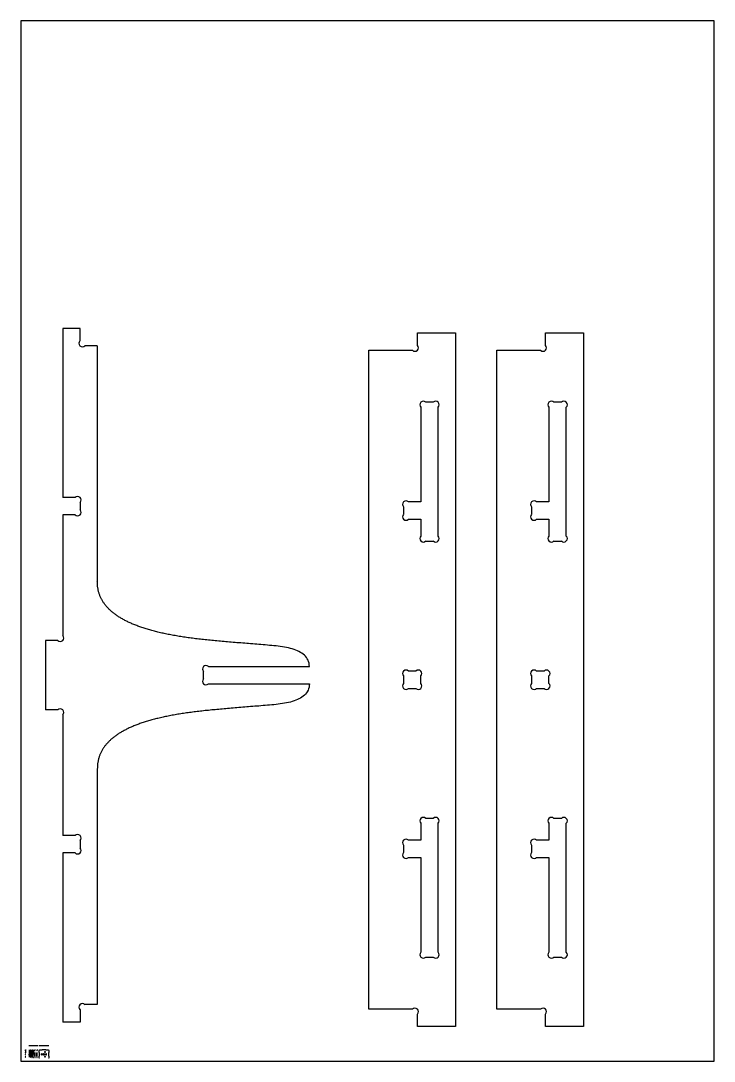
# Model space of a CAD drawing. Extents: x -220 to 640, y 0 to 300.
# Drawn here: x 0 to 200, y 0 to 300 of the extents above; entities that cross this region are included whole.
import ezdxf

# ---------------------------------------------------------------- set-up
doc = ezdxf.new("R2010")
doc.units = 0
doc.linetypes.add('CONTINUOUS2', pattern=[0])
doc.layers.get('0').update_dxf_attribs({"linetype": 'CONTINUOUS'})
doc.layers.add('FT_MACHINE', color=1, linetype='CONTINUOUS')

msp = doc.modelspace()

# ---------------------------------------------------------------- linework, layer by layer
at = {"linetype": 'CONTINUOUS2'}
for p, q in [((12.08, 211.3), (12.08, 162.55)), ((17.08, 211.3), (12.08, 211.3)), ((17.08, 207.71), (17.08, 211.3)), ((114.4, 210), (125.4, 210)), ((114.4, 206.42), (114.4, 210)), ((125.4, 210), (125.4, 10)), ((151.34, 210), (162.34, 210)), ((151.34, 206.42), (151.34, 210)), ((162.34, 210), (162.34, 10)), ((22.07, 206.3), (18.49, 206.3)), ((22.07, 206.3), (22.07, 138.27)), ((100.4, 15), (100.4, 205)), ((100.4, 205), (112.99, 205)), ((137.34, 15), (137.34, 205)), ((137.34, 205), (149.93, 205)), ((118.99, 190), (116.81, 190)), ((155.93, 190), (153.76, 190)), ((115.4, 188.59), (115.4, 161.27)), ((120.4, 151.42), (120.4, 188.59)), ((152.34, 188.59), (152.34, 161.27)), ((157.34, 151.42), (157.34, 188.59)), ((15.66, 162.55), (12.08, 162.55)), ((17.08, 161.13), (17.08, 158.96)), ((110.4, 159.86), (110.4, 157.69)), ((115.4, 161.27), (111.81, 161.27)), ((147.34, 159.86), (147.34, 157.69)), ((152.34, 161.27), (148.76, 161.27)), ((12.08, 157.55), (12.08, 122.71)), ((15.66, 157.55), (12.08, 157.55)), ((111.81, 156.27), (115.4, 156.27)), ((115.4, 156.27), (115.4, 151.42)), ((148.76, 156.27), (152.34, 156.27)), ((152.34, 156.27), (152.34, 151.42)), ((116.81, 150), (118.99, 150)), ((153.76, 150), (155.93, 150)), ((22.08, 138.05), (22.07, 138.27)), ((22.08, 137.84), (22.08, 138.05)), ((22.09, 137.62), (22.08, 137.84)), ((22.11, 137.41), (22.09, 137.62)), ((22.12, 137.2), (22.11, 137.41)), ((22.15, 136.99), (22.12, 137.2)), ((22.17, 136.78), (22.15, 136.99)), ((22.2, 136.57), (22.17, 136.78)), ((22.23, 136.37), (22.2, 136.57)), ((22.27, 136.16), (22.23, 136.37)), ((22.31, 135.96), (22.27, 136.16)), ((22.35, 135.76), (22.31, 135.96)), ((22.4, 135.56), (22.35, 135.76)), ((22.45, 135.36), (22.4, 135.56)), ((22.51, 135.16), (22.45, 135.36)), ((22.57, 134.97), (22.51, 135.16)), ((22.63, 134.77), (22.57, 134.97)), ((22.7, 134.58), (22.63, 134.77)), ((22.77, 134.39), (22.7, 134.58)), ((22.84, 134.2), (22.77, 134.39)), ((22.92, 134.01), (22.84, 134.2)), ((23, 133.82), (22.92, 134.01)), ((23.09, 133.64), (23, 133.82)), ((23.17, 133.46), (23.09, 133.64)), ((23.27, 133.27), (23.17, 133.46)), ((23.36, 133.09), (23.27, 133.27)), ((23.46, 132.91), (23.36, 133.09)), ((23.57, 132.74), (23.46, 132.91)), ((23.68, 132.56), (23.57, 132.74)), ((23.79, 132.38), (23.68, 132.56)), ((23.9, 132.21), (23.79, 132.38)), ((24.02, 132.04), (23.9, 132.21)), ((24.14, 131.87), (24.02, 132.04)), ((24.27, 131.7), (24.14, 131.87)), ((24.4, 131.53), (24.27, 131.7)), ((24.54, 131.36), (24.4, 131.53)), ((24.67, 131.2), (24.54, 131.36)), ((24.81, 131.03), (24.67, 131.2)), ((24.96, 130.87), (24.81, 131.03)), ((25.11, 130.71), (24.96, 130.87)), ((25.26, 130.55), (25.11, 130.71)), ((25.42, 130.39), (25.26, 130.55)), ((25.58, 130.23), (25.42, 130.39)), ((25.74, 130.08), (25.58, 130.23)), ((25.91, 129.92), (25.74, 130.08)), ((26.08, 129.77), (25.91, 129.92)), ((26.25, 129.62), (26.08, 129.77)), ((26.43, 129.47), (26.25, 129.62)), ((26.61, 129.32), (26.43, 129.47)), ((26.8, 129.17), (26.61, 129.32)), ((26.99, 129.03), (26.8, 129.17)), ((27.18, 128.88), (26.99, 129.03)), ((27.37, 128.74), (27.18, 128.88)), ((27.57, 128.6), (27.37, 128.74)), ((27.78, 128.46), (27.57, 128.6)), ((27.99, 128.32), (27.78, 128.46)), ((28.2, 128.18), (27.99, 128.32)), ((28.41, 128.04), (28.2, 128.18)), ((28.63, 127.91), (28.41, 128.04)), ((28.85, 127.77), (28.63, 127.91)), ((29.08, 127.64), (28.85, 127.77)), ((29.31, 127.51), (29.08, 127.64)), ((29.54, 127.38), (29.31, 127.51)), ((29.77, 127.25), (29.54, 127.38)), ((30.01, 127.12), (29.77, 127.25)), ((30.26, 127), (30.01, 127.12)), ((30.5, 126.87), (30.26, 127)), ((30.76, 126.75), (30.5, 126.87)), ((31.01, 126.63), (30.76, 126.75)), ((31.27, 126.51), (31.01, 126.63)), ((31.53, 126.39), (31.27, 126.51)), ((31.79, 126.27), (31.53, 126.39)), ((32.06, 126.15), (31.79, 126.27)), ((32.33, 126.04), (32.06, 126.15)), ((32.61, 125.92), (32.33, 126.04)), ((32.89, 125.81), (32.61, 125.92)), ((33.17, 125.7), (32.89, 125.81)), ((33.46, 125.59), (33.17, 125.7)), ((33.75, 125.48), (33.46, 125.59)), ((34.04, 125.37), (33.75, 125.48)), ((34.34, 125.27), (34.04, 125.37)), ((34.64, 125.16), (34.34, 125.27)), ((34.94, 125.06), (34.64, 125.16)), ((35.25, 124.95), (34.94, 125.06)), ((35.56, 124.85), (35.25, 124.95)), ((35.88, 124.75), (35.56, 124.85)), ((36.2, 124.65), (35.88, 124.75)), ((36.52, 124.55), (36.2, 124.65)), ((36.84, 124.46), (36.52, 124.55)), ((37.17, 124.36), (36.84, 124.46)), ((37.51, 124.27), (37.17, 124.36)), ((37.84, 124.17), (37.51, 124.27)), ((38.18, 124.08), (37.84, 124.17)), ((38.52, 123.99), (38.18, 124.08)), ((38.87, 123.9), (38.52, 123.99)), ((39.22, 123.81), (38.87, 123.9)), ((39.57, 123.73), (39.22, 123.81)), ((39.93, 123.64), (39.57, 123.73)), ((40.29, 123.56), (39.93, 123.64)), ((40.66, 123.47), (40.29, 123.56)), ((41.02, 123.39), (40.66, 123.47)), ((41.39, 123.31), (41.02, 123.39)), ((41.77, 123.23), (41.39, 123.31)), ((42.15, 123.15), (41.77, 123.23)), ((42.53, 123.08), (42.15, 123.15)), ((42.91, 123), (42.53, 123.08)), ((43.3, 122.93), (42.91, 123)), ((7.08, 121.3), (7.08, 101.3)), ((10.66, 121.3), (7.08, 121.3)), ((43.69, 122.85), (43.3, 122.93)), ((44.09, 122.78), (43.69, 122.85)), ((44.49, 122.71), (44.09, 122.78)), ((44.89, 122.64), (44.49, 122.71)), ((45.29, 122.57), (44.89, 122.64)), ((45.7, 122.5), (45.29, 122.57)), ((46.12, 122.44), (45.7, 122.5)), ((46.53, 122.37), (46.12, 122.44)), ((46.95, 122.31), (46.53, 122.37)), ((47.37, 122.24), (46.95, 122.31)), ((47.8, 122.18), (47.37, 122.24)), ((48.23, 122.12), (47.8, 122.18)), ((48.66, 122.06), (48.23, 122.12)), ((49.1, 122), (48.66, 122.06)), ((49.54, 121.94), (49.1, 122)), ((49.98, 121.89), (49.54, 121.94)), ((50.43, 121.83), (49.98, 121.89)), ((50.88, 121.78), (50.43, 121.83)), ((51.34, 121.72), (50.88, 121.78)), ((51.79, 121.67), (51.34, 121.72)), ((52.26, 121.62), (51.79, 121.67)), ((52.72, 121.57), (52.26, 121.62)), ((53.19, 121.52), (52.72, 121.57)), ((53.66, 121.47), (53.19, 121.52)), ((54.14, 121.42), (53.66, 121.47)), ((54.62, 121.37), (54.14, 121.42)), ((55.11, 121.32), (54.62, 121.37)), ((55.6, 121.28), (55.11, 121.32)), ((56.09, 121.23), (55.6, 121.28)), ((56.59, 121.18), (56.09, 121.23)), ((57.09, 121.14), (56.59, 121.18)), ((57.59, 121.09), (57.09, 121.14)), ((58.11, 121.04), (57.59, 121.09)), ((58.62, 121), (58.11, 121.04)), ((59.14, 120.95), (58.62, 121)), ((59.66, 120.91), (59.14, 120.95)), ((60.19, 120.86), (59.66, 120.91)), ((60.72, 120.82), (60.19, 120.86)), ((61.26, 120.77), (60.72, 120.82)), ((61.8, 120.73), (61.26, 120.77)), ((62.35, 120.68), (61.8, 120.73)), ((62.9, 120.64), (62.35, 120.68)), ((63.45, 120.59), (62.9, 120.64)), ((64.01, 120.55), (63.45, 120.59)), ((64.58, 120.5), (64.01, 120.55)), ((65.15, 120.45), (64.58, 120.5)), ((65.72, 120.41), (65.15, 120.45)), ((66.3, 120.36), (65.72, 120.41)), ((66.89, 120.31), (66.3, 120.36)), ((67.48, 120.27), (66.89, 120.31)), ((68.07, 120.22), (67.48, 120.27)), ((68.67, 120.17), (68.07, 120.22)), ((69.28, 120.12), (68.67, 120.17)), ((69.89, 120.07), (69.28, 120.12)), ((70.5, 120.02), (69.89, 120.07)), ((71.12, 119.97), (70.5, 120.02)), ((71.74, 119.91), (71.12, 119.97)), ((72.37, 119.85), (71.74, 119.91)), ((72.99, 119.79), (72.37, 119.85)), ((73.61, 119.73), (72.99, 119.79)), ((74.23, 119.65), (73.61, 119.73)), ((74.84, 119.57), (74.23, 119.65)), ((75.44, 119.48), (74.84, 119.57)), ((76.04, 119.38), (75.44, 119.48)), ((76.62, 119.27), (76.04, 119.38)), ((77.19, 119.15), (76.62, 119.27)), ((77.75, 119.02), (77.19, 119.15)), ((78.28, 118.87), (77.75, 119.02)), ((78.81, 118.71), (78.28, 118.87)), ((79.31, 118.53), (78.81, 118.71)), ((79.79, 118.34), (79.31, 118.53)), ((80.24, 118.12), (79.79, 118.34)), ((80.67, 117.89), (80.24, 118.12)), ((81.08, 117.64), (80.67, 117.89)), ((81.45, 117.37), (81.08, 117.64)), ((81.8, 117.07), (81.45, 117.37)), ((82.11, 116.76), (81.8, 117.07)), ((82.39, 116.41), (82.11, 116.76)), ((82.64, 116.05), (82.39, 116.41)), ((82.84, 115.65), (82.64, 116.05)), ((83.01, 115.23), (82.84, 115.65)), ((83.14, 114.78), (83.01, 115.23)), ((83.22, 114.31), (83.14, 114.78)), ((83.26, 113.8), (83.22, 114.31)), ((52.68, 110.21), (52.68, 112.38)), ((54.1, 113.8), (83.26, 113.8)), ((110.4, 111.09), (110.4, 108.92)), ((113.99, 112.5), (111.81, 112.5)), ((115.4, 108.92), (115.4, 111.09)), ((147.34, 111.09), (147.34, 108.92)), ((150.93, 112.5), (148.76, 112.5)), ((152.34, 108.92), (152.34, 111.09)), ((54.1, 108.8), (83.26, 108.8)), ((83.22, 108.29), (83.14, 107.81)), ((83.26, 108.8), (83.22, 108.29)), ((81.45, 105.22), (81.08, 104.95)), ((81.8, 105.52), (81.45, 105.22)), ((82.11, 105.84), (81.8, 105.52)), ((82.39, 106.18), (82.11, 105.84)), ((82.64, 106.55), (82.39, 106.18)), ((82.84, 106.94), (82.64, 106.55)), ((83.01, 107.36), (82.84, 106.94)), ((83.14, 107.81), (83.01, 107.36)), ((111.81, 107.5), (113.99, 107.5)), ((148.76, 107.5), (150.93, 107.5)), ((63.45, 102), (62.9, 101.95)), ((64.01, 102.05), (63.45, 102)), ((64.58, 102.09), (64.01, 102.05)), ((65.15, 102.14), (64.58, 102.09)), ((65.72, 102.19), (65.15, 102.14)), ((66.3, 102.23), (65.72, 102.19)), ((66.89, 102.28), (66.3, 102.23)), ((67.48, 102.33), (66.89, 102.28)), ((68.07, 102.38), (67.48, 102.33)), ((68.67, 102.42), (68.07, 102.38)), ((69.28, 102.47), (68.67, 102.42)), ((69.89, 102.52), (69.28, 102.47)), ((70.5, 102.57), (69.89, 102.52)), ((71.12, 102.63), (70.5, 102.57)), ((71.74, 102.68), (71.12, 102.63)), ((72.37, 102.74), (71.74, 102.68)), ((72.99, 102.8), (72.37, 102.74)), ((73.61, 102.87), (72.99, 102.8)), ((74.23, 102.94), (73.61, 102.87)), ((74.84, 103.02), (74.23, 102.94)), ((75.44, 103.11), (74.84, 103.02)), ((76.04, 103.21), (75.44, 103.11)), ((76.62, 103.32), (76.04, 103.21)), ((77.19, 103.44), (76.62, 103.32)), ((77.75, 103.57), (77.19, 103.44)), ((78.28, 103.72), (77.75, 103.57)), ((78.81, 103.88), (78.28, 103.72)), ((79.31, 104.06), (78.81, 103.88)), ((79.79, 104.26), (79.31, 104.06)), ((80.24, 104.47), (79.79, 104.26)), ((80.67, 104.7), (80.24, 104.47)), ((81.08, 104.95), (80.67, 104.7)), ((10.66, 101.3), (7.08, 101.3)), ((12.08, 99.88), (12.08, 65.05)), ((40.29, 99.03), (39.93, 98.95)), ((40.66, 99.12), (40.29, 99.03)), ((41.02, 99.2), (40.66, 99.12)), ((41.39, 99.28), (41.02, 99.2)), ((41.77, 99.36), (41.39, 99.28)), ((42.15, 99.44), (41.77, 99.36)), ((42.53, 99.52), (42.15, 99.44)), ((42.91, 99.59), (42.53, 99.52)), ((43.3, 99.67), (42.91, 99.59)), ((43.69, 99.74), (43.3, 99.67)), ((44.09, 99.81), (43.69, 99.74)), ((44.49, 99.88), (44.09, 99.81)), ((44.89, 99.95), (44.49, 99.88)), ((45.29, 100.02), (44.89, 99.95)), ((45.7, 100.09), (45.29, 100.02)), ((46.12, 100.16), (45.7, 100.09)), ((46.53, 100.22), (46.12, 100.16)), ((46.95, 100.29), (46.53, 100.22)), ((47.37, 100.35), (46.95, 100.29)), ((47.8, 100.41), (47.37, 100.35)), ((48.23, 100.47), (47.8, 100.41)), ((48.66, 100.53), (48.23, 100.47)), ((49.1, 100.59), (48.66, 100.53)), ((49.54, 100.65), (49.1, 100.59)), ((49.98, 100.7), (49.54, 100.65)), ((50.43, 100.76), (49.98, 100.7)), ((50.88, 100.81), (50.43, 100.76)), ((51.34, 100.87), (50.88, 100.81)), ((51.79, 100.92), (51.34, 100.87)), ((52.26, 100.97), (51.79, 100.92)), ((52.72, 101.02), (52.26, 100.97)), ((53.19, 101.08), (52.72, 101.02)), ((53.66, 101.12), (53.19, 101.08)), ((54.14, 101.17), (53.66, 101.12)), ((54.62, 101.22), (54.14, 101.17)), ((55.11, 101.27), (54.62, 101.22)), ((55.6, 101.32), (55.11, 101.27)), ((56.09, 101.36), (55.6, 101.32)), ((56.59, 101.41), (56.09, 101.36)), ((57.09, 101.46), (56.59, 101.41)), ((57.59, 101.5), (57.09, 101.46)), ((58.11, 101.55), (57.59, 101.5)), ((58.62, 101.59), (58.11, 101.55)), ((59.14, 101.64), (58.62, 101.59)), ((59.66, 101.69), (59.14, 101.64)), ((60.19, 101.73), (59.66, 101.69)), ((60.72, 101.78), (60.19, 101.73)), ((61.26, 101.82), (60.72, 101.78)), ((61.8, 101.86), (61.26, 101.82)), ((62.35, 101.91), (61.8, 101.86)), ((62.9, 101.95), (62.35, 101.91)), ((31.27, 96.08), (31.01, 95.96)), ((31.53, 96.2), (31.27, 96.08)), ((31.79, 96.32), (31.53, 96.2)), ((32.06, 96.44), (31.79, 96.32)), ((32.33, 96.55), (32.06, 96.44)), ((32.61, 96.67), (32.33, 96.55)), ((32.89, 96.78), (32.61, 96.67)), ((33.17, 96.89), (32.89, 96.78)), ((33.46, 97), (33.17, 96.89)), ((33.75, 97.11), (33.46, 97)), ((34.04, 97.22), (33.75, 97.11)), ((34.34, 97.33), (34.04, 97.22)), ((34.64, 97.43), (34.34, 97.33)), ((34.94, 97.54), (34.64, 97.43)), ((35.25, 97.64), (34.94, 97.54)), ((35.56, 97.74), (35.25, 97.64)), ((35.88, 97.84), (35.56, 97.74)), ((36.2, 97.94), (35.88, 97.84)), ((36.52, 98.04), (36.2, 97.94)), ((36.84, 98.14), (36.52, 98.04)), ((37.17, 98.23), (36.84, 98.14)), ((37.51, 98.33), (37.17, 98.23)), ((37.84, 98.42), (37.51, 98.33)), ((38.18, 98.51), (37.84, 98.42)), ((38.52, 98.6), (38.18, 98.51)), ((38.87, 98.69), (38.52, 98.6)), ((39.22, 98.78), (38.87, 98.69)), ((39.57, 98.86), (39.22, 98.78)), ((39.93, 98.95), (39.57, 98.86)), ((26.43, 93.12), (26.25, 92.97)), ((26.61, 93.27), (26.43, 93.12)), ((26.8, 93.42), (26.61, 93.27)), ((26.99, 93.56), (26.8, 93.42)), ((27.18, 93.71), (26.99, 93.56)), ((27.37, 93.85), (27.18, 93.71)), ((27.57, 93.99), (27.37, 93.85)), ((27.78, 94.14), (27.57, 93.99)), ((27.99, 94.27), (27.78, 94.14)), ((28.2, 94.41), (27.99, 94.27)), ((28.41, 94.55), (28.2, 94.41)), ((28.63, 94.68), (28.41, 94.55)), ((28.85, 94.82), (28.63, 94.68)), ((29.08, 94.95), (28.85, 94.82)), ((29.31, 95.08), (29.08, 94.95)), ((29.54, 95.21), (29.31, 95.08)), ((29.77, 95.34), (29.54, 95.21)), ((30.01, 95.47), (29.77, 95.34)), ((30.26, 95.59), (30.01, 95.47)), ((30.5, 95.72), (30.26, 95.59)), ((30.76, 95.84), (30.5, 95.72)), ((31.01, 95.96), (30.76, 95.84)), ((23.68, 90.03), (23.57, 89.86)), ((23.79, 90.21), (23.68, 90.03)), ((23.9, 90.38), (23.79, 90.21)), ((24.02, 90.56), (23.9, 90.38)), ((24.14, 90.73), (24.02, 90.56)), ((24.27, 90.9), (24.14, 90.73)), ((24.4, 91.06), (24.27, 90.9)), ((24.54, 91.23), (24.4, 91.06)), ((24.67, 91.4), (24.54, 91.23)), ((24.81, 91.56), (24.67, 91.4)), ((24.96, 91.72), (24.81, 91.56)), ((25.11, 91.88), (24.96, 91.72)), ((25.26, 92.04), (25.11, 91.88)), ((25.42, 92.2), (25.26, 92.04)), ((25.58, 92.36), (25.42, 92.2)), ((25.74, 92.51), (25.58, 92.36)), ((25.91, 92.67), (25.74, 92.51)), ((26.08, 92.82), (25.91, 92.67)), ((26.25, 92.97), (26.08, 92.82)), ((22.4, 87.04), (22.35, 86.84)), ((22.45, 87.23), (22.4, 87.04)), ((22.51, 87.43), (22.45, 87.23)), ((22.57, 87.63), (22.51, 87.43)), ((22.63, 87.82), (22.57, 87.63)), ((22.7, 88.01), (22.63, 87.82)), ((22.77, 88.2), (22.7, 88.01)), ((22.84, 88.39), (22.77, 88.2)), ((22.92, 88.58), (22.84, 88.39)), ((23, 88.77), (22.92, 88.58)), ((23.09, 88.95), (23, 88.77)), ((23.17, 89.14), (23.09, 88.95)), ((23.27, 89.32), (23.17, 89.14)), ((23.36, 89.5), (23.27, 89.32)), ((23.46, 89.68), (23.36, 89.5)), ((23.57, 89.86), (23.46, 89.68)), ((22.08, 84.54), (22.07, 84.32)), ((22.09, 84.97), (22.08, 84.76)), ((22.08, 84.76), (22.08, 84.54)), ((22.07, 84.32), (22.07, 16.3)), ((22.11, 85.18), (22.09, 84.97)), ((22.12, 85.4), (22.11, 85.18)), ((22.15, 85.61), (22.12, 85.4)), ((22.17, 85.81), (22.15, 85.61)), ((22.2, 86.02), (22.17, 85.81)), ((22.23, 86.23), (22.2, 86.02)), ((22.27, 86.43), (22.23, 86.23)), ((22.31, 86.63), (22.27, 86.43)), ((22.35, 86.84), (22.31, 86.63)), ((118.99, 70), (116.81, 70)), ((155.93, 70), (153.76, 70)), ((115.4, 68.59), (115.4, 63.74)), ((120.4, 31.42), (120.4, 68.59)), ((152.34, 68.59), (152.34, 63.74)), ((157.34, 31.42), (157.34, 68.59)), ((15.66, 65.05), (12.08, 65.05)), ((17.08, 63.63), (17.08, 61.46)), ((115.4, 63.74), (111.81, 63.74)), ((152.34, 63.74), (148.76, 63.74)), ((12.08, 60.05), (12.08, 11.3)), ((15.66, 60.05), (12.08, 60.05)), ((110.4, 62.32), (110.4, 60.15)), ((147.34, 62.32), (147.34, 60.15)), ((111.81, 58.74), (115.4, 58.74)), ((115.4, 58.74), (115.4, 31.42)), ((148.76, 58.74), (152.34, 58.74)), ((152.34, 58.74), (152.34, 31.42)), ((116.81, 30), (118.99, 30)), ((153.76, 30), (155.93, 30)), ((22.07, 16.3), (18.49, 16.3)), ((112.99, 15), (100.4, 15)), ((149.93, 15), (137.34, 15)), ((17.08, 14.88), (17.08, 11.3)), ((114.4, 10), (114.4, 13.59)), ((151.34, 10), (151.34, 13.59)), ((17.08, 11.3), (12.08, 11.3)), ((125.4, 10), (114.4, 10)), ((162.34, 10), (151.34, 10)), ((1.16, 3.16), (1.36, 3.16)), ((1.36, 3.23), (1.51, 3.23)), ((1.36, 3.16), (1.36, 3.23)), ((2.49, 2.56), (2.49, 3.23)), ((2.49, 3.23), (2.55, 3.23)), ((2.55, 3.23), (2.55, 3.16)), ((2.55, 3.16), (2.62, 3.16)), ((2.84, 2.56), (2.84, 3.23)), ((2.84, 3.23), (2.91, 3.23)), ((2.91, 3.23), (2.91, 3.16)), ((2.91, 3.16), (2.98, 3.16)), ((3.19, 2.54), (3.19, 3.17)), ((3.19, 3.17), (3.26, 3.17)), ((3.26, 3.17), (3.26, 3.24)), ((3.26, 3.24), (3.33, 3.24)), ((3.33, 3.24), (3.33, 2.27)), ((3.56, 2.54), (3.56, 3.17)), ((3.56, 3.17), (3.63, 3.17)), ((3.63, 3.17), (3.63, 3.24)), ((3.63, 3.24), (3.69, 3.24)), ((3.69, 3.24), (3.69, 2.27)), ((3.93, 3.17), (4.08, 3.17)), ((4.08, 3.24), (4.27, 3.24)), ((4.08, 3.17), (4.08, 3.24)), ((4.53, 3.17), (4.68, 3.17)), ((4.68, 3.24), (4.87, 3.24)), ((4.68, 3.17), (4.68, 3.24)), ((5.32, 2.52), (5.32, 3.07)), ((5.32, 3.07), (5.39, 3.07)), ((5.39, 3.07), (5.39, 3.27)), ((5.39, 3.27), (6.15, 3.27)), ((6.15, 3.27), (6.15, 3.34)), ((6.15, 3.34), (7.25, 3.34)), ((7.25, 3.34), (7.25, 3.27)), ((7.25, 3.27), (8.01, 3.27)), ((8.01, 3.27), (8.01, 3.07)), ((8.01, 3.07), (8.07, 3.07)), ((8.07, 3.07), (8.07, 2.52)), ((1.37, 2.56), (1.3, 2.56)), ((1.3, 2.56), (1.3, 2.49)), ((1.3, 2.49), (1.37, 2.49)), ((1.37, 1.89), (1.3, 1.89)), ((1.3, 1.89), (1.3, 1.82)), ((1.3, 1.82), (1.37, 1.82)), ((1.37, 1.22), (1.3, 1.22)), ((1.3, 1.22), (1.3, 1.15)), ((1.3, 1.15), (1.37, 1.15)), ((1.44, 2.95), (1.37, 2.95)), ((1.37, 2.95), (1.37, 2.56)), ((1.37, 2.49), (1.37, 2.4)), ((1.37, 2.4), (1.44, 2.4)), ((1.37, 1.82), (1.37, 1.89)), ((1.44, 1.3), (1.37, 1.3)), ((1.37, 1.3), (1.37, 1.22)), ((1.44, 2.4), (1.44, 2.95)), ((2.42, 1.99), (2.49, 1.99)), ((2.42, 1.89), (2.42, 1.99)), ((2.42, 1.89), (2.55, 1.89)), ((2.42, 1.72), (2.42, 1.82)), ((2.42, 1.82), (2.55, 1.82)), ((2.49, 1.72), (2.42, 1.72)), ((2.55, 2.56), (2.49, 2.56)), ((2.49, 2.49), (2.55, 2.49)), ((2.49, 1.99), (2.49, 2.49)), ((2.49, 1.22), (2.49, 1.72)), ((2.55, 1.22), (2.49, 1.22)), ((2.49, 1.15), (2.55, 1.15)), ((2.55, 2.49), (2.55, 2.56)), ((2.55, 1.89), (2.55, 1.82)), ((2.55, 1.15), (2.55, 1.22)), ((2.77, 1.99), (2.84, 1.99)), ((2.77, 1.89), (2.77, 1.99)), ((2.77, 1.89), (2.91, 1.89)), ((2.77, 1.72), (2.77, 1.82)), ((2.77, 1.82), (2.91, 1.82)), ((2.84, 1.72), (2.77, 1.72)), ((2.91, 2.56), (2.84, 2.56)), ((2.84, 2.49), (2.91, 2.49)), ((2.84, 1.99), (2.84, 2.49)), ((2.84, 1.22), (2.84, 1.72)), ((2.91, 1.22), (2.84, 1.22)), ((2.84, 1.15), (2.91, 1.15)), ((2.91, 2.49), (2.91, 2.56)), ((2.91, 1.89), (2.91, 1.82)), ((2.91, 1.15), (2.91, 1.22)), ((3.26, 2.54), (3.19, 2.54)), ((3.19, 2.47), (3.26, 2.47)), ((3.19, 1.76), (3.19, 2.47)), ((3.19, 1.76), (3.26, 1.76)), ((3.19, 1.13), (3.19, 1.7)), ((3.19, 1.7), (3.26, 1.7)), ((3.26, 1.13), (3.19, 1.13)), ((3.19, 1.06), (3.26, 1.06)), ((3.26, 2.47), (3.26, 2.54)), ((3.26, 1.76), (3.26, 1.7)), ((3.26, 1.06), (3.26, 1.13)), ((3.33, 2.27), (3.4, 2.27)), ((3.4, 2), (3.33, 2)), ((3.4, 2.27), (3.4, 2)), ((3.63, 2.54), (3.56, 2.54)), ((3.56, 2.47), (3.63, 2.47)), ((3.56, 1.76), (3.56, 2.47)), ((3.56, 1.76), (3.63, 1.76)), ((3.56, 1.13), (3.56, 1.7)), ((3.56, 1.7), (3.63, 1.7)), ((3.63, 1.13), (3.56, 1.13)), ((3.56, 1.06), (3.63, 1.06)), ((3.63, 2.47), (3.63, 2.54)), ((3.63, 1.76), (3.63, 1.7)), ((3.63, 1.06), (3.63, 1.13)), ((3.69, 2.27), (3.76, 2.27)), ((3.76, 2), (3.69, 2)), ((3.76, 2.27), (3.76, 2)), ((4, 2.41), (4, 1.31)), ((4.07, 2.41), (4, 2.41)), ((4, 1.31), (4.07, 1.31)), ((4.14, 2.54), (4.07, 2.54)), ((4.07, 2.54), (4.07, 2.47)), ((4.07, 2.47), (4.14, 2.47)), ((4.07, 1.76), (4.07, 2.41)), ((4.14, 1.76), (4.07, 1.76)), ((4.07, 1.31), (4.07, 1.7)), ((4.07, 1.7), (4.14, 1.7)), ((4.07, 1.13), (4.07, 1.06)), ((4.14, 1.13), (4.07, 1.13)), ((4.07, 1.06), (4.14, 1.06)), ((4.14, 2.47), (4.14, 2.54)), ((4.14, 1.7), (4.14, 1.76)), ((4.14, 1.06), (4.14, 1.13)), ((4.59, 2.41), (4.59, 1.31)), ((4.66, 2.41), (4.59, 2.41)), ((4.59, 1.31), (4.66, 1.31)), ((4.73, 2.54), (4.66, 2.54)), ((4.66, 2.54), (4.66, 2.47)), ((4.66, 2.47), (4.73, 2.47)), ((4.66, 1.76), (4.66, 2.41)), ((4.73, 1.76), (4.66, 1.76)), ((4.66, 1.31), (4.66, 1.7)), ((4.66, 1.7), (4.73, 1.7)), ((4.66, 1.13), (4.66, 1.06)), ((4.73, 1.13), (4.66, 1.13)), ((4.66, 1.06), (4.73, 1.06)), ((4.73, 2.47), (4.73, 2.54)), ((4.73, 1.7), (4.73, 1.76)), ((4.73, 1.06), (4.73, 1.13)), ((5.39, 2.52), (5.32, 2.52)), ((5.32, 0.87), (5.32, 1.42)), ((5.32, 1.42), (5.39, 1.42)), ((5.39, 0.87), (5.32, 0.87)), ((5.39, 1.42), (5.39, 2.52)), ((5.97, 2.11), (5.9, 2.11)), ((5.9, 2.11), (5.9, 1.83)), ((5.9, 1.83), (5.97, 1.83)), ((5.97, 1.83), (5.97, 2.11)), ((6.53, 2), (6.15, 2)), ((6.15, 2), (6.15, 1.93)), ((6.15, 1.93), (6.53, 1.93)), ((6.6, 2.11), (6.53, 2.11)), ((6.53, 2.11), (6.53, 2)), ((6.53, 1.93), (6.53, 1.83)), ((6.53, 1.83), (6.6, 1.83)), ((6.6, 2), (6.6, 2.11)), ((7.11, 2), (6.6, 2)), ((6.6, 1.83), (6.6, 1.93)), ((6.6, 1.93), (7.11, 1.93)), ((6.84, 2.67), (6.84, 2.6)), ((7.11, 2.67), (6.84, 2.67)), ((6.84, 2.6), (7.11, 2.6)), ((6.84, 1.33), (6.84, 1.26)), ((7.11, 1.33), (6.84, 1.33)), ((6.84, 1.26), (7.11, 1.26)), ((7.11, 2.6), (7.11, 2.67)), ((7.11, 1.93), (7.11, 2)), ((7.11, 1.26), (7.11, 1.33)), ((7.38, 2.11), (7.31, 2.11)), ((7.31, 2.11), (7.31, 1.83)), ((7.31, 1.83), (7.38, 1.83)), ((7.38, 1.83), (7.38, 2.11)), ((8.07, 2.52), (8.01, 2.52)), ((8.01, 2.52), (8.01, 1.42)), ((8.01, 1.42), (8.07, 1.42)), ((8.07, 0.87), (8.01, 0.87)), ((8.07, 1.42), (8.07, 0.87))]:
    msp.add_line(p, q, dxfattribs=at)
for centre, start, end in [((17.78, 207), 135, 315), ((113.69, 205.71), 225, 45), ((150.64, 205.71), 225, 45), ((116.11, 189.3), 45, 225), ((119.69, 189.3), 315, 135), ((153.05, 189.3), 45, 225), ((156.64, 189.3), 315, 135), ((16.37, 161.84), 315, 135), ((111.11, 160.57), 45, 225), ((148.05, 160.57), 45, 225), ((16.37, 158.25), 225, 45), ((111.11, 156.98), 135, 315), ((148.05, 156.98), 135, 315), ((116.11, 150.71), 135, 315), ((119.69, 150.71), 225, 45), ((153.05, 150.71), 135, 315), ((156.64, 150.71), 225, 45), ((11.37, 122), 225, 45), ((53.39, 113.09), 45, 225), ((111.11, 111.8), 45, 225), ((114.69, 111.8), 315, 135), ((148.05, 111.8), 45, 225), ((151.64, 111.8), 315, 135), ((53.39, 109.5), 135, 315), ((111.11, 108.21), 135, 315), ((114.69, 108.21), 225, 45), ((148.05, 108.21), 135, 315), ((151.64, 108.21), 225, 45), ((11.37, 100.59), 315, 135), ((116.11, 69.3), 45, 225), ((119.69, 69.3), 315, 135), ((153.05, 69.3), 45, 225), ((156.64, 69.3), 315, 135), ((16.37, 64.34), 315, 135), ((111.11, 63.03), 45, 225), ((148.05, 63.03), 45, 225), ((16.37, 60.75), 225, 45), ((111.11, 59.44), 135, 315), ((148.05, 59.44), 135, 315), ((116.11, 30.71), 135, 315), ((119.69, 30.71), 225, 45), ((153.05, 30.71), 135, 315), ((156.64, 30.71), 225, 45), ((17.78, 15.59), 45, 225), ((113.69, 14.3), 315, 135), ((150.64, 14.3), 315, 135)]:
    msp.add_arc(centre, 1, start, end, dxfattribs=at)
at = {"layer": 'FT_MACHINE', "linetype": 'CONTINUOUS2'}
for p, q in [((200, 300), (0, 300)), ((0, 300), (0, 0)), ((200, 0), (200, 300)), ((5.05, 4.46), (2.3, 4.46)), ((8.07, 4.46), (5.32, 4.46)), ((0, 0), (200, 0))]:
    msp.add_line(p, q, dxfattribs=at)

doc.saveas('drawing.dxf')
